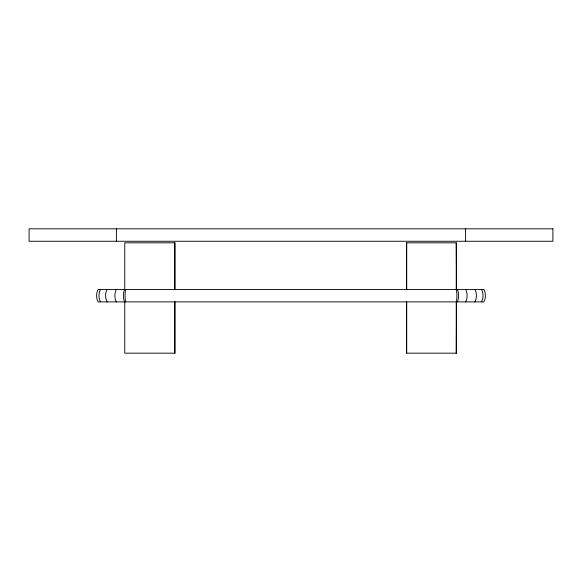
<?xml version="1.0" encoding="UTF-8"?>
<svg xmlns="http://www.w3.org/2000/svg" width="582" height="582" viewBox="0 0 582 582"><rect width="100%" height="100%" fill="white"/><g stroke="black" fill="none" stroke-linecap="round" stroke-linejoin="round"><path stroke-width="0.87" d="M125.632 289.443L125.465 290.418A12.542 4.227 90 0 0 125.465 300.909L125.632 301.883M456.761 353.172L406.592 353.172L406.592 301.883M465.6 228.828L465.6 241.261M456.332 353.172L456.535 300.909A12.542 4.227 90 0 0 456.535 290.418L456.332 242.818L406.592 242.818L406.592 289.443M456.223 242.818L456.223 289.443M456.223 301.883L456.223 353.172M406.702 242.818L406.702 289.443M406.702 301.883L406.702 353.172M175.146 289.443L175.146 242.818L124.766 242.818L124.766 289.443M175.146 301.883L175.146 353.172L124.766 353.172L124.766 301.883M174.491 242.818L174.491 289.443M174.491 301.883L174.491 353.172M116.4 228.828L116.4 241.261M481.518 289.443A13.19 13.066 90 0 1 481.518 301.883M474.934 289.443A13.175 12.637 -90 0 1 474.934 301.883M465.753 289.443A13.153 11.691 -90 0 1 465.753 301.883M457.459 289.443A13.095 9.734 -90 0 1 457.459 301.883M124.541 301.883A13.095 9.734 90 0 1 124.541 289.443M116.247 301.883A13.153 11.691 90 0 1 116.247 289.443M107.066 301.883A13.175 12.637 90 0 1 107.066 289.443M100.482 301.883A13.19 13.066 -90 0 1 100.482 289.443M552.9 228.828L29.1 228.828L29.1 241.261L552.9 241.261L552.9 228.828M483.868 289.443L98.132 289.443A13.19 13.19 0 0 0 98.132 301.883L483.868 301.883A13.19 13.19 0 0 0 483.868 289.443"/></g></svg>
